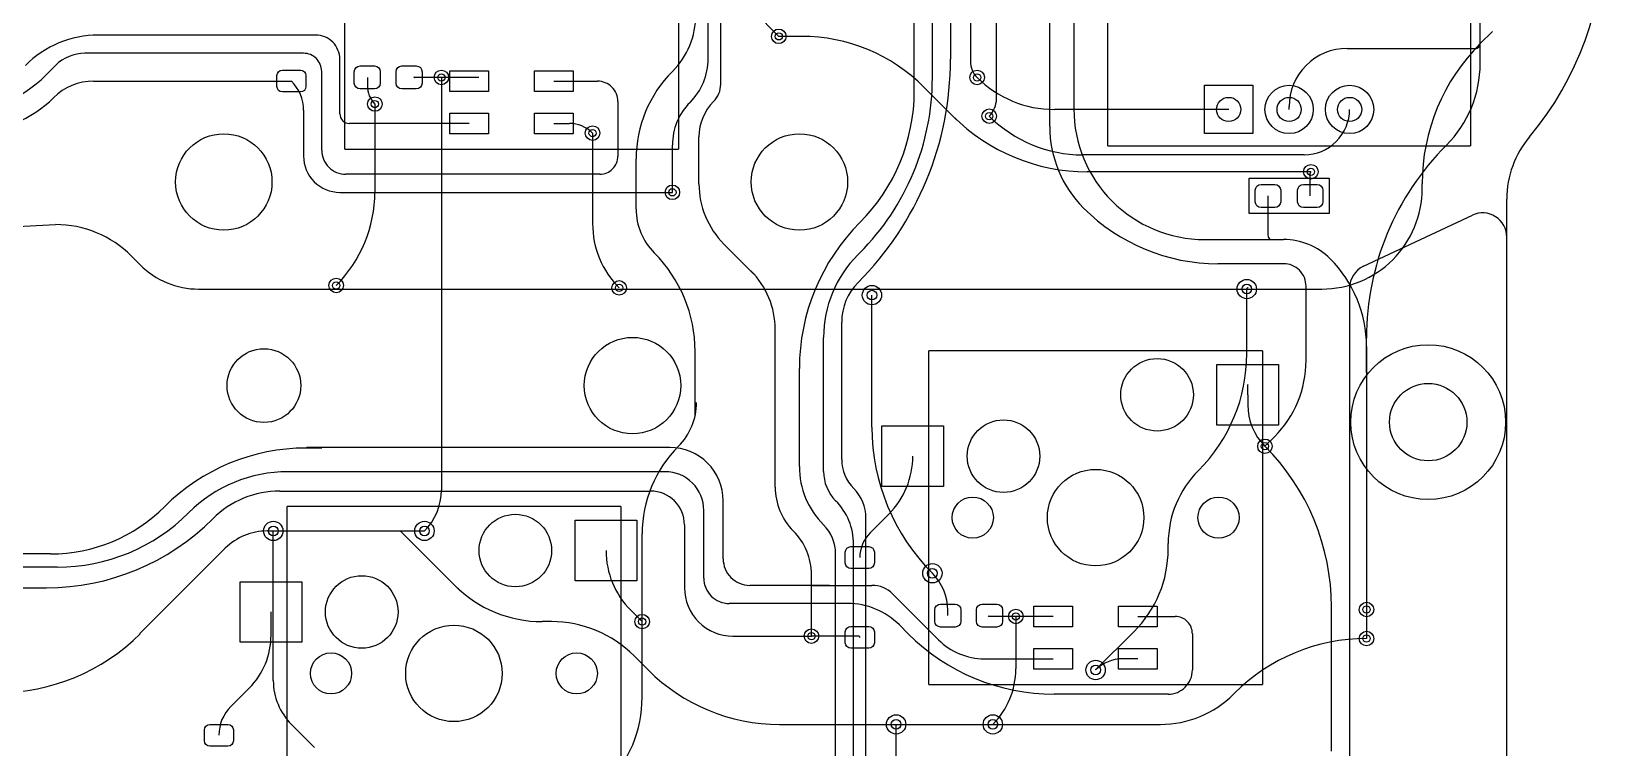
# Model space of a CAD drawing. Header units: millimetres. Extents: x -180 to 205, y -360 to 140.
# Drawn here: x 140 to 205, y 54.5 to 84.2 of the extents above; entities that cross this region are included whole.
import ezdxf

# ---------------------------------------------------------------- set-up
doc = ezdxf.new("R2010")
doc.units = ezdxf.units.MM
for name, color, linetype, lineweight, true_color in [('bordo2', 176, 'Continuous', 25, 0x000080), ('bordo3', 86, 'Continuous', 25, 0x108001), ('livello 1', 216, 'Continuous', 25, 0x800080), ('livello 2', 1, 'Continuous', 25, 0xff0000), ('livello 3', 30, 'Continuous', 25, 0xff7f00), ('livello 4', 136, 'Continuous', 25, 0x008080)]:
    doc.layers.add(name, color=color, linetype=linetype, lineweight=lineweight, true_color=true_color)

msp = doc.modelspace()

# ---------------------------------------------------------------- linework, layer by layer
at = {"layer": 'bordo2'}
msp.add_line((201, -7.092), (201, 77.223), dxfattribs=at)
for centre, radius, start, end in [((192, 88.177), 13, 319.88083, 40.11917), ((205, 77.223), 4, 139.88083, 180)]:
    msp.add_arc(centre, radius, start, end, dxfattribs=at)
at = {"layer": 'bordo3'}
for p, q in [((195.076, 74.447), (199.576, 76.556)), ((201, -7.092), (201, 75.65)), ((194.5, 73.542), (194.5, 16.95))]:
    msp.add_line(p, q, dxfattribs=at)
for radius in [3.2, 1.6]:
    msp.add_circle((197.75, 68), radius, dxfattribs=at)
for centre, start, end in [((200, 75.65), 0, 115.10525), ((195.5, 73.542), 115.10525, 180)]:
    msp.add_arc(centre, 1, start, end, dxfattribs=at)
at = {"layer": 'livello 1', "color": 163, "true_color": 0x4d7fc4, "flags": 128}
for points in [[(142.768, 84, 0.198913), (139.75, 82.75)], [(152.75, 83, 0.414214), (151.75, 84)], [(176.902, 81.852, 0.198912), (171.837, 83.95)], [(142.207, 83.25, 0.198912), (141, 82.75)], [(152, 82.5, 0.414214), (151.25, 83.25)], [(194.4, 83.45, 0.414214), (192, 81.05)], [(199.9, 83.65, 0.198912), (197.5, 77.856)], [(199.7, 83.45, 0.414214), (199.9, 83.65)], [(136.75, 80.75, 0.198912), (140.591, 82.341)], [(142.57, 82.1, 0.198911), (140.914, 81.414)], [(151.25, 80.893, 0.198912), (150.75, 82.1)], [(153.888, 81.904, 0.198911), (154.2, 81.15)], [(155.813, 82.275, 0.414214), (155.838, 82.25)], [(164.25, 81.25, 0.414214), (163.402, 82.098)], [(179.1, 82.25, 0.198912), (182.293, 80.927)], [(137.5, 80, 0.198913), (140.914, 81.414)], [(152.75, 80.75, 0.414214), (153.152, 80.348)], [(178.1, 80.65, 0.198912), (183.653, 78.35)], [(179.6, 80.65, 0.198912), (183.463, 79.05)], [(192.623, 79.05, 0.414214), (194.5, 80.927)], [(163.2, 79.95, 0.198913), (162.24, 80.348)], [(151.25, 79, 0.414214), (152.75, 77.5)], [(152, 79.25, 0.414214), (153, 78.25)], [(163.5, 78.25, 0.414214), (164.25, 79)], [(193.35, 73.5, 0.414214), (197.5, 77.65)], [(144.13, 74.87, 0.198907), (141, 76.167)], [(144.5, 74.5, 0.198912), (146.914, 73.5)], [(190.3, 73.55, 0.414214), (190.25, 73.5)], [(190.29, 68.714, 0.198913), (191, 67)], [(151.356, 66.926, 0.198913), (145.5, 64.5)], [(151.415, 66.95, 0.198877), (151.356, 66.926)], [(168.6, 64.75, 0.414214), (166.4, 66.95)], [(175.45, 64.2, 0.198915), (176.44, 66.59)], [(150.604, 65.95, 0.198913), (146.5, 64.25)], [(167.8, 64.35, 0.414214), (166.2, 65.95)], [(150.276, 65.15, 0.198912), (147.5, 64)], [(167, 63.75, 0.414214), (165.6, 65.15)], [(140.787, 62.548, 0.198913), (145.5, 64.5)], [(140.62, 61.15, 0.198912), (147.5, 64)], [(141.068, 62, 0.198912), (146.5, 64.25)], [(149.75, 63.5, 0.198905), (148.015, 62.781)], [(174.674, 63.424, 0.198926), (174.25, 62.4)], [(163.757, 62.689, 0.198913), (164.78, 60.22)], [(168.6, 62.35, 0.414214), (169.7, 61.25)], [(157.5, 61.25, 0.198912), (161.121, 59.75)], [(167, 61.15, 0.414214), (169, 59.15)], [(167.8, 61.55, 0.414214), (168.85, 60.5)], [(175.604, 60.896, 0.198928), (174.75, 61.25)], [(177.888, 60.211, 0.198913), (177.25, 61.75)], [(175.884, 59.616, 0.198912), (173.75, 60.5)], [(179.563, 59.99, 0.414214), (179.588, 59.965)], [(188, 59.25, 0.414214), (187.285, 59.965)], [(138.617, 56.813, 0.198913), (144.5, 59.25)], [(149, 57, 0.198912), (149.907, 59.19)], [(164.914, 58.336, 0.198913), (161.5, 59.75)], [(176.25, 59.25, 0.198912), (182.286, 56.75)], [(174.25, 59.1, 0.414214), (174.2, 59.15)], [(177.5, 59, 0.198913), (179.395, 58.215)], [(195.2, 59.05, 0.19891), (189.737, 56.787)], [(185.123, 58.215, 0.198912), (184, 57.75)], [(165.5, 57.75, 0.198912), (170.932, 55.5)], [(187, 56.75, 0.414214), (188, 57.75)], [(186.682, 55.5, 0.198913), (189.7, 56.75)], [(148.245, 56.245, 0.198911), (147.75, 55.05)]]:
    msp.add_lwpolyline(points, format="xyb", dxfattribs=at)
for points in [[(151.75, 84), (142.768, 84)], [(171.837, 83.95), (170.9, 83.95)], [(199.9, 83.65), (200.403, 84.153)], [(151.25, 83.25), (142.207, 83.25)], [(194.4, 83.45), (199.7, 83.45)], [(141, 82.75), (140.591, 82.341)], [(152.75, 80.75), (152.75, 83)], [(154.425, 82.012), (154.407, 81.922), (154.355, 81.845), (154.278, 81.793), (154.188, 81.775), (153.588, 81.775), (153.497, 81.793), (153.42, 81.845), (153.368, 81.922), (153.35, 82.012), (153.35, 82.487), (153.368, 82.578), (153.42, 82.655), (153.497, 82.707), (153.588, 82.725), (154.188, 82.725), (154.278, 82.707), (154.355, 82.655), (154.407, 82.578), (154.425, 82.487), (154.425, 82.012)], [(156.15, 82.012), (156.132, 81.922), (156.08, 81.845), (156.003, 81.793), (155.913, 81.775), (155.313, 81.775), (155.222, 81.793), (155.145, 81.845), (155.093, 81.922), (155.075, 82.012), (155.075, 82.487), (155.093, 82.578), (155.145, 82.655), (155.222, 82.707), (155.313, 82.725), (155.913, 82.725), (156.003, 82.707), (156.08, 82.655), (156.132, 82.578), (156.15, 82.487), (156.15, 82.012)], [(142.57, 82.1), (150.75, 82.1)], [(151.125, 82.55), (151.211, 82.533), (151.284, 82.484), (151.333, 82.411), (151.35, 82.325), (151.35, 81.875), (151.333, 81.789), (151.284, 81.716), (151.211, 81.667), (151.125, 81.65), (150.375, 81.65), (150.289, 81.667), (150.216, 81.716), (150.167, 81.789), (150.15, 81.875), (150.15, 82.325), (150.167, 82.411), (150.216, 82.484), (150.289, 82.533), (150.375, 82.55), (151.125, 82.55)], [(152, 81.75), (152, 82.5)], [(153.888, 82.25), (153.888, 81.904)], [(158.5, 82.25), (155.838, 82.25)], [(158.902, 82.523), (158.902, 81.673), (157.302, 81.673), (157.302, 82.523), (158.902, 82.523)], [(162.402, 82.523), (162.402, 81.673), (160.802, 81.673), (160.802, 82.523), (162.402, 82.523)], [(161.602, 82.098), (163.402, 82.098)], [(190.5, 79.927), (188.5, 79.927), (188.5, 81.927), (190.5, 81.927), (190.5, 79.927)], [(152, 79.25), (152, 81.75)], [(178.252, 80.502), (176.902, 81.852)], [(151.25, 80.893), (151.25, 79)], [(158.902, 80.773), (158.902, 79.923), (157.302, 79.923), (157.302, 80.773), (158.902, 80.773)], [(162.402, 80.773), (162.402, 79.923), (160.802, 79.923), (160.802, 80.773), (162.402, 80.773)], [(164.25, 81.25), (164.25, 79)], [(189.5, 80.927), (182.293, 80.927)], [(192, 80.927), (192, 81.05)], [(158.102, 80.348), (153.152, 80.348)], [(161.602, 80.348), (162.24, 80.348)], [(192.623, 79.05), (183.463, 79.05)], [(163.5, 78.25), (153, 78.25)], [(192.9, 78.35), (183.653, 78.35)], [(152.75, 77.5), (166.5, 77.5)], [(197.5, 77.65), (197.5, 77.856)], [(60.7, 71.958), (141, 76.167)], [(144.13, 74.87), (144.5, 74.5)], [(146.914, 73.5), (162.25, 73.5)], [(162.25, 73.5), (164.25, 73.5)], [(162.25, 73.5), (187.9, 73.5)], [(187.9, 73.5), (190.25, 73.5)], [(187.9, 73.5), (193.35, 73.5)], [(189.015, 67.88), (189.015, 70.38), (191.565, 70.38), (191.565, 67.88), (189.015, 67.88)], [(190.29, 69.54), (190.3, 69.55)], [(190.29, 69.13), (190.29, 69.54)], [(190.29, 69.13), (190.29, 68.714)], [(175.165, 65.34), (175.165, 67.84), (177.715, 67.84), (177.715, 65.34), (175.165, 65.34)], [(152, 66.926), (151.356, 66.926)], [(166.4, 66.95), (151.415, 66.95)], [(166.2, 65.95), (150.604, 65.95)], [(150.276, 65.15), (165.6, 65.15)], [(168.6, 62.35), (168.6, 64.75)], [(162.482, 61.439), (162.482, 63.939), (165.032, 63.939), (165.032, 61.439), (162.482, 61.439)], [(167, 63.75), (167, 61.15)], [(167.8, 61.55), (167.8, 64.35)], [(174.674, 63.424), (175.45, 64.2)], [(149.75, 63.5), (155.25, 63.5)], [(157.5, 61.25), (155.25, 63.5)], [(155.25, 63.5), (156.25, 63.5)], [(140.787, 62.548), (132.56, 62.548)], [(144.5, 59.267), (148.015, 62.781)], [(174.625, 62.85), (174.711, 62.833), (174.784, 62.784), (174.833, 62.711), (174.85, 62.625), (174.85, 62.175), (174.833, 62.089), (174.784, 62.016), (174.711, 61.967), (174.625, 61.95), (173.875, 61.95), (173.789, 61.967), (173.716, 62.016), (173.667, 62.089), (173.65, 62.175), (173.65, 62.625), (173.667, 62.711), (173.716, 62.784), (173.789, 62.833), (173.875, 62.85), (174.625, 62.85)], [(141.068, 62), (137.5, 62)], [(138.614, 61.15), (140.62, 61.15)], [(148.632, 58.899), (148.632, 61.399), (151.182, 61.399), (151.182, 58.899), (148.632, 58.899)], [(157.725, 61.025), (157.5, 61.25)], [(173, 61.25), (169.7, 61.25)], [(172.25, 61.25), (173, 61.25)], [(173, 61.25), (174.75, 61.25)], [(173.75, 60.5), (168.85, 60.5)], [(175.604, 60.896), (176.5, 60)], [(178.425, 59.762), (178.407, 59.672), (178.355, 59.595), (178.278, 59.543), (178.188, 59.525), (177.588, 59.525), (177.497, 59.543), (177.42, 59.595), (177.368, 59.672), (177.35, 59.762), (177.35, 60.237), (177.368, 60.328), (177.42, 60.405), (177.497, 60.457), (177.588, 60.475), (178.188, 60.475), (178.278, 60.457), (178.355, 60.405), (178.407, 60.328), (178.425, 60.237), (178.425, 59.762)], [(180.15, 59.762), (180.132, 59.672), (180.08, 59.595), (180.003, 59.543), (179.913, 59.525), (179.313, 59.525), (179.222, 59.543), (179.145, 59.595), (179.093, 59.672), (179.075, 59.762), (179.075, 60.237), (179.093, 60.328), (179.145, 60.405), (179.222, 60.457), (179.313, 60.475), (179.913, 60.475), (180.003, 60.457), (180.08, 60.405), (180.132, 60.328), (180.15, 60.237), (180.15, 59.762)], [(149.907, 59.19), (149.907, 60.149)], [(165.25, 59.75), (164.78, 60.22)], [(176.5, 60), (177.5, 59)], [(177.888, 60), (177.888, 60.211)], [(182.25, 59.965), (179.588, 59.965)], [(183.05, 60.39), (183.05, 59.54), (181.45, 59.54), (181.45, 60.39), (183.05, 60.39)], [(186.55, 60.39), (186.55, 59.54), (184.95, 59.54), (184.95, 60.39), (186.55, 60.39)], [(185.75, 59.965), (187.285, 59.965)], [(195.2, 60.25), (195.2, 59.05)], [(144.5, 59.25), (144.5, 59.267)], [(161.5, 59.75), (161.121, 59.75)], [(174.625, 59.55), (174.711, 59.533), (174.784, 59.484), (174.833, 59.411), (174.85, 59.325), (174.85, 58.875), (174.833, 58.789), (174.784, 58.716), (174.711, 58.667), (174.625, 58.65), (173.875, 58.65), (173.789, 58.667), (173.716, 58.716), (173.667, 58.789), (173.65, 58.875), (173.65, 59.325), (173.667, 59.411), (173.716, 59.484), (173.789, 59.533), (173.875, 59.55), (174.625, 59.55)], [(176.25, 59.25), (175.884, 59.616)], [(188, 59.25), (188, 57.75)], [(169, 59.15), (172.25, 59.15)], [(174.2, 59.15), (172.25, 59.15)], [(183.05, 58.64), (183.05, 57.79), (181.45, 57.79), (181.45, 58.64), (183.05, 58.64)], [(186.55, 58.64), (186.55, 57.79), (184.95, 57.79), (184.95, 58.64), (186.55, 58.64)], [(164.914, 58.336), (165.5, 57.75)], [(179.395, 58.215), (182.25, 58.215)], [(185.75, 58.215), (185.123, 58.215)], [(148.245, 56.245), (149, 57)], [(187, 56.75), (182.286, 56.75)], [(189.7, 56.75), (189.737, 56.787)], [(148.125, 55.5), (148.211, 55.483), (148.284, 55.434), (148.333, 55.361), (148.35, 55.275), (148.35, 54.825), (148.333, 54.739), (148.284, 54.666), (148.211, 54.617), (148.125, 54.6), (147.375, 54.6), (147.289, 54.617), (147.216, 54.666), (147.167, 54.739), (147.15, 54.825), (147.15, 55.275), (147.167, 55.361), (147.216, 55.434), (147.289, 55.483), (147.375, 55.5), (148.125, 55.5)], [(170.932, 55.5), (178.2, 55.5)], [(178.2, 55.5), (186.682, 55.5)], [(178.2, 55.5), (179.75, 55.5)]]:
    msp.add_lwpolyline(points, dxfattribs=at)
at = {"layer": 'livello 1', "color": 7, "true_color": 0xececec}
for centre, radius in [((170.9, 83.95), 0.3), ((156.95, 82.25), 0.3), ((179.1, 82.25), 0.3), ((154.2, 81.15), 0.3), ((179.6, 80.65), 0.3), ((163.2, 79.95), 0.3), ((192.9, 78.35), 0.3), ((166.5, 77.5), 0.3), ((152.6, 73.65), 0.3), ((164.3, 73.55), 0.3), ((174.75, 73.25), 0.4), ((190.25, 73.5), 0.4), ((191, 67), 0.3), ((150, 63.5), 0.4), ((156.25, 63.5), 0.4), ((177.25, 61.75), 0.4), ((195.2, 60.25), 0.3), ((165.25, 59.75), 0.3), ((180.7, 59.965), 0.3), ((172.25, 59.15), 0.3), ((195.2, 59.05), 0.3), ((184, 57.75), 0.4), ((175.75, 55.5), 0.4), ((179.75, 55.5), 0.4)]:
    msp.add_circle(centre, radius, dxfattribs=at)
at = {"layer": 'livello 1', "color": 7}
for centre, radius in [((170.9, 83.95), 0.15), ((156.95, 82.25), 0.15), ((179.1, 82.25), 0.15), ((154.2, 81.15), 0.15), ((189.5, 80.927), 0.5), ((192, 80.927), 0.5), ((194.5, 80.927), 0.5), ((179.6, 80.65), 0.15), ((163.2, 79.95), 0.15), ((147.952, 77.928), 1.994), ((171.752, 77.928), 1.994), ((192.9, 78.35), 0.15), ((166.5, 77.5), 0.15), ((152.6, 73.65), 0.15), ((164.3, 73.55), 0.15), ((190.25, 73.5), 0.2), ((174.75, 73.25), 0.2), ((164.852, 69.509), 1.994), ((149.612, 69.509), 1.524), ((186.54, 69.13), 1.5), ((180.19, 66.59), 1.5), ((191, 67), 0.15), ((184, 64.05), 1.994), ((178.92, 64.05), 0.851), ((189.08, 64.05), 0.851), ((160.007, 62.689), 1.5), ((150, 63.5), 0.2), ((156.25, 63.5), 0.2), ((177.25, 61.75), 0.2), ((153.657, 60.149), 1.5), ((165.25, 59.75), 0.15), ((180.7, 59.965), 0.15), ((195.2, 60.25), 0.15), ((157.467, 57.609), 1.994), ((172.25, 59.15), 0.15), ((195.2, 59.05), 0.15), ((152.387, 57.609), 0.851), ((162.547, 57.609), 0.851), ((184, 57.75), 0.2), ((175.75, 55.5), 0.2), ((179.75, 55.5), 0.2)]:
    msp.add_circle(centre, radius, dxfattribs=at)
at = {"layer": 'livello 1', "color": 163, "true_color": 0x4d7fc4}
for centre in [(192, 80.927), (194.5, 80.927)]:
    msp.add_circle(centre, 1, dxfattribs=at)
at = {"layer": 'livello 2', "color": 22, "true_color": 0xc83434, "flags": 128}
for points in [[(178, 100.755), (178, 83)], [(176.5, 82.65), (176.5, 99.463)], [(177.25, 82.243), (177.25, 99.859)], [(178.825, 92.62), (178.825, 82.914)], [(179.9, 81.374), (179.9, 92.9)], [(183.1, 89.25), (183.1, 80.95)], [(168.5, 81.974), (168.5, 88.45)], [(199.9, 82.83), (199.9, 88.95)], [(167.976, 83.02), (167.976, 87.283)], [(182.1, 81.55), (182.1, 85.85)], [(170.9, 83.95), (169.878, 84.972)], [(176.5, 81.682), (176.5, 82.65)], [(178, 83), (178, 83)], [(156.95, 82.25), (156.95, 65.19)], [(190.5, 79.927), (188.5, 79.927), (188.5, 81.927), (190.5, 81.927), (190.5, 79.927)], [(182.1, 81.55), (182.1, 81.75)], [(182.1, 80.23), (182.1, 81.55)], [(154.2, 81.15), (154.2, 77.513)], [(163.2, 79.95), (163.2, 76.206)], [(166.5, 77.5), (166.5, 79.457)], [(167.6, 77.85), (167.6, 79.801)], [(165, 76.811), (165, 78.879)], [(192.875, 77.35), (192.875, 78.29)], [(191.65, 77.112), (191.632, 77.022), (191.58, 76.945), (191.503, 76.893), (191.413, 76.875), (190.838, 76.875), (190.747, 76.893), (190.67, 76.945), (190.618, 77.022), (190.6, 77.112), (190.6, 77.587), (190.618, 77.678), (190.67, 77.755), (190.747, 77.807), (190.838, 77.825), (191.413, 77.825), (191.503, 77.807), (191.58, 77.755), (191.632, 77.678), (191.65, 77.587), (191.65, 77.112)], [(193.4, 77.112), (193.382, 77.022), (193.33, 76.945), (193.253, 76.893), (193.163, 76.875), (192.588, 76.875), (192.497, 76.893), (192.42, 76.945), (192.368, 77.022), (192.35, 77.112), (192.35, 77.587), (192.368, 77.678), (192.42, 77.755), (192.497, 77.807), (192.588, 77.825), (193.163, 77.825), (193.253, 77.807), (193.33, 77.755), (193.382, 77.678), (193.4, 77.587), (193.4, 77.112)], [(191.125, 77.35), (191.125, 75.731)], [(188.5, 75.55), (191.2, 75.55)], [(191.2, 75.55), (191.769, 75.55)], [(169.872, 74.122), (168.63, 75.364)], [(174.164, 74.914), (174.25, 75)], [(191.767, 74.55), (189.053, 74.55)], [(190.25, 70.828), (190.25, 73.5)], [(192.7, 70.55), (192.7, 73.617)], [(174.75, 67.785), (174.75, 73.25)], [(170.75, 67), (170.75, 71.836)], [(173.5, 66.457), (173.5, 72.136)], [(167.438, 68.25), (167.438, 70.925)], [(172.75, 65.957), (172.75, 71.5)], [(195.2, 70.05), (195.2, 71.483)], [(195.2, 71.129), (195.2, 70.05)], [(171.75, 66.164), (171.75, 70.214)], [(195.2, 70.05), (195.2, 59.05)], [(170.75, 65.311), (170.75, 67)], [(191, 67), (191.392, 67.392)], [(174.5, 42.957), (174.5, 64.043)], [(150, 57.311), (150, 63.5)], [(165.25, 59.75), (165.25, 63.379)], [(173.25, 57), (173.25, 62.543)], [(173.993, 42.864), (173.993, 62.956)], [(187, 62.75), (187, 62.982)], [(172.25, 59.15), (172.25, 61.689)], [(173.25, 57), (173.25, 60.025)], [(180.7, 59.965), (180.7, 57.793)], [(193.75, 54.389), (193.75, 60.361)], [(165.25, 56.621), (165.25, 59.75)], [(184, 57.75), (185.586, 59.336)], [(173.25, 46.25), (173.25, 57)], [(151.707, 54.543), (150.75, 55.5)], [(175.75, 46.975), (175.75, 55.5)]]:
    msp.add_lwpolyline(points, dxfattribs=at)
for points in [[(166.5, 82.5, 0.198911), (167.469, 84.838)], [(167.23, 81.22, 0.198923), (167.976, 83.02)], [(174.179, 73.775, 0.198912), (178, 83)], [(178.825, 82.914, 0.198912), (179.1, 82.25)], [(198.5, 79.45, 0.198912), (199.9, 82.83)], [(166.5, 82.5, 0.198912), (165, 78.879)], [(168.2, 81.25, 0.198914), (168.5, 81.974)], [(174.25, 75, 0.198912), (177.25, 82.243)], [(174.25, 76.25, 0.198912), (176.5, 81.682)], [(179.6, 80.65, 0.198914), (179.9, 81.374)], [(167.23, 81.22, 0.198912), (166.5, 79.457)], [(168.2, 81.25, 0.198912), (167.6, 79.801)], [(183.1, 80.95, 0.414214), (188.5, 75.55)], [(182.1, 80.23, 0.198912), (183.5, 76.85)], [(198.5, 79.45, 0.198912), (195.2, 71.483)], [(192.9, 78.35, 0.198936), (192.875, 78.29)], [(152.6, 73.65, 0.198912), (154.2, 77.513)], [(167.6, 77.85, 0.198911), (168.63, 75.364)], [(165, 76.811, 0.198913), (165.75, 75)], [(183.5, 76.85, 0.198912), (189.053, 74.55)], [(163.2, 76.206, 0.198912), (164.3, 73.55)], [(174.25, 76.25, 0.198912), (171.75, 70.214)], [(191.125, 75.731, 0.198918), (191.2, 75.55)], [(193.7, 74.75, 0.198913), (191.769, 75.55)], [(167.438, 70.925, 0.198912), (165.75, 75)], [(174.164, 74.914, 0.198913), (172.75, 71.5)], [(170.75, 71.836, 0.198912), (169.75, 74.25)], [(192.7, 73.617, 0.414214), (191.767, 74.55)], [(195.2, 71.129, 0.198912), (193.7, 74.75)], [(174.179, 73.775, 0.198913), (173.5, 72.136)], [(188.25, 66, 0.198912), (190.25, 70.828)], [(191.392, 67.392, 0.198908), (192.7, 70.55)], [(166.75, 67, 0.198913), (167.5, 68.811)], [(174.75, 67.785, 0.198912), (177.25, 61.75)], [(166.75, 67, 0.198912), (165.25, 63.379)], [(193.75, 60.361, 0.198912), (191, 67)], [(173.5, 66.457, 0.198912), (174, 65.25)], [(171.75, 66.164, 0.198912), (172.75, 63.75)], [(172.75, 65.957, 0.198912), (173.25, 64.75)], [(188.25, 66, 0.198913), (187, 62.982)], [(156.25, 63.5, 0.198911), (156.95, 65.19)], [(170.75, 65.311, 0.198913), (171.5, 63.5)], [(174.5, 64.043, 0.198912), (174, 65.25)], [(173.993, 62.956, 0.198914), (173.25, 64.75)], [(173.25, 62.543, 0.198912), (172.75, 63.75)], [(172.25, 61.689, 0.198913), (171.5, 63.5)], [(185.586, 59.336, 0.198913), (187, 62.75)], [(150, 57.311, 0.198913), (150.75, 55.5)], [(179.75, 55.5, 0.198912), (180.7, 57.793)], [(163.75, 53, 0.198912), (165.25, 56.621)]]:
    msp.add_lwpolyline(points, format="xyb", dxfattribs=at)
at = {"layer": 'livello 2', "color": 7, "true_color": 0xececec}
for centre, radius in [((170.9, 83.95), 0.3), ((156.95, 82.25), 0.3), ((179.1, 82.25), 0.3), ((154.2, 81.15), 0.3), ((179.6, 80.65), 0.3), ((163.2, 79.95), 0.3), ((192.9, 78.35), 0.3), ((166.5, 77.5), 0.3), ((152.6, 73.65), 0.3), ((164.3, 73.55), 0.3), ((174.75, 73.25), 0.4), ((190.25, 73.5), 0.4), ((191, 67), 0.3), ((150, 63.5), 0.4), ((156.25, 63.5), 0.4), ((177.25, 61.75), 0.4), ((195.2, 60.25), 0.3), ((165.25, 59.75), 0.3), ((180.7, 59.965), 0.3), ((172.25, 59.15), 0.3), ((195.2, 59.05), 0.3), ((184, 57.75), 0.4), ((175.75, 55.5), 0.4), ((179.75, 55.5), 0.4)]:
    msp.add_circle(centre, radius, dxfattribs=at)
at = {"layer": 'livello 2', "color": 7}
for centre, radius in [((170.9, 83.95), 0.15), ((156.95, 82.25), 0.15), ((179.1, 82.25), 0.15), ((154.2, 81.15), 0.15), ((189.5, 80.927), 0.5), ((192, 80.927), 0.5), ((194.5, 80.927), 0.5), ((179.6, 80.65), 0.15), ((163.2, 79.95), 0.15), ((147.952, 77.928), 1.994), ((171.752, 77.928), 1.994), ((192.9, 78.35), 0.15), ((166.5, 77.5), 0.15), ((152.6, 73.65), 0.15), ((164.3, 73.55), 0.15), ((190.25, 73.5), 0.2), ((174.75, 73.25), 0.2), ((164.852, 69.509), 1.994), ((149.612, 69.509), 1.524), ((186.54, 69.13), 1.5), ((180.19, 66.59), 1.5), ((191, 67), 0.15), ((184, 64.05), 1.994), ((178.92, 64.05), 0.851), ((189.08, 64.05), 0.851), ((160.007, 62.689), 1.5), ((150, 63.5), 0.2), ((156.25, 63.5), 0.2), ((177.25, 61.75), 0.2), ((153.657, 60.149), 1.5), ((165.25, 59.75), 0.15), ((180.7, 59.965), 0.15), ((195.2, 60.25), 0.15), ((157.467, 57.609), 1.994), ((172.25, 59.15), 0.15), ((195.2, 59.05), 0.15), ((152.387, 57.609), 0.851), ((162.547, 57.609), 0.851), ((184, 57.75), 0.2), ((175.75, 55.5), 0.2), ((179.75, 55.5), 0.2)]:
    msp.add_circle(centre, radius, dxfattribs=at)
at = {"layer": 'livello 2', "color": 22, "true_color": 0xc83434}
for centre in [(192, 80.927), (194.5, 80.927)]:
    msp.add_circle(centre, 1, dxfattribs=at)
at = {"layer": 'livello 3', "color": 6, "true_color": 0xff26e2, "flags": 128}
for points in [[(184.5, 79.427), (184.5, 96.927)], [(199.5, 96.927), (199.5, 79.427)], [(184.5, 79.427), (199.5, 79.427)], [(190.35, 76.62), (190.35, 78.08)], [(190.35, 78.08), (193.65, 78.08)], [(193.65, 78.08), (193.65, 76.62)], [(193.65, 76.62), (190.35, 76.62)]]:
    msp.add_lwpolyline(points, dxfattribs=at)
at = {"layer": 'livello 4', "color": 53, "true_color": 0xd8c852, "flags": 128}
for points in [[(152.952, 79.283), (152.952, 93.083)], [(166.752, 93.083), (166.752, 79.283)], [(152.952, 79.283), (166.752, 79.283)], [(177.1, 57.15), (177.1, 70.95)], [(190.9, 70.95), (177.1, 70.95)], [(190.9, 70.95), (190.9, 57.15)], [(150.567, 50.709), (150.567, 64.509)], [(164.367, 64.509), (150.567, 64.509)], [(164.367, 64.509), (164.367, 50.709)], [(177.1, 57.15), (190.9, 57.15)]]:
    msp.add_lwpolyline(points, dxfattribs=at)

doc.saveas('drawing.dxf')
